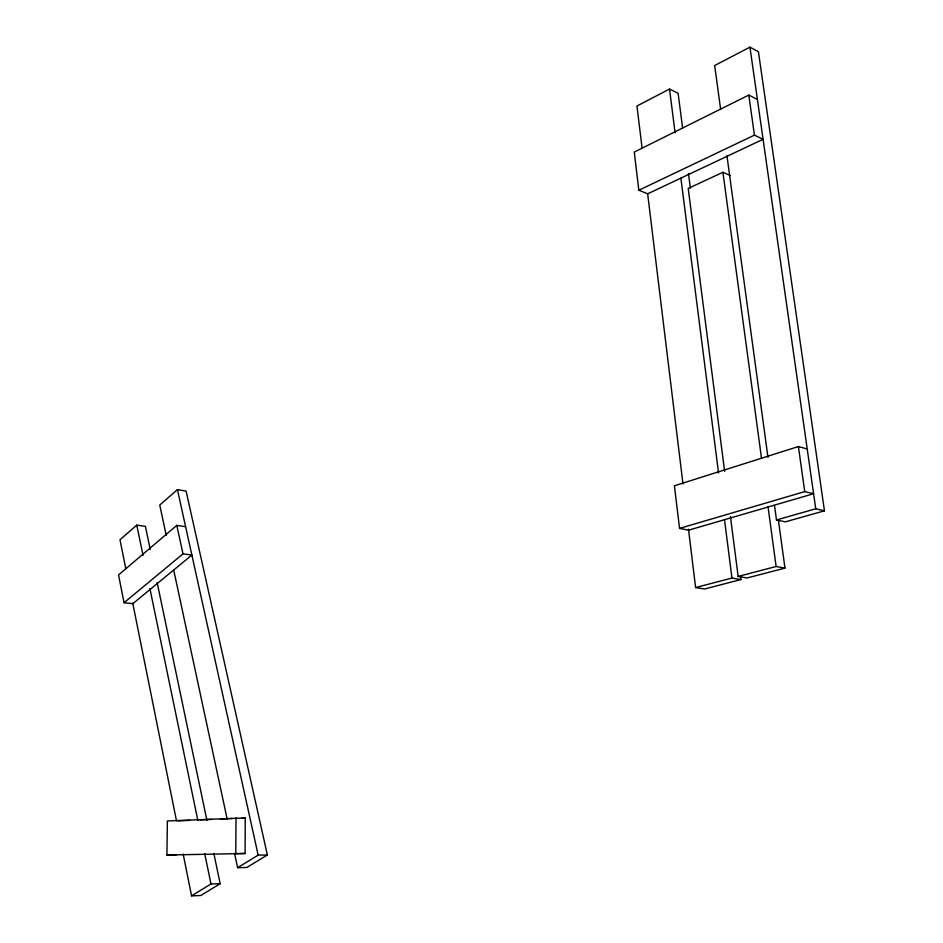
<?xml version="1.0" encoding="UTF-8"?>
<svg xmlns="http://www.w3.org/2000/svg" width="943" height="943" viewBox="0 0 943 943"><rect width="100%" height="100%" fill="white"/><g stroke="black" fill="none" stroke-linecap="round" stroke-linejoin="round"><path stroke-width="1.41" d="M166.911 855.03L245.086 853.498L245.251 817.923L167.382 820.94L166.911 855.03L176.093 854.888M235.998 817.887L235.785 853.639L245.086 853.498M150.232 549.415L145.411 526.359L136.782 525.098L119.985 539.75L125.784 568.582M234.512 853.309L237.601 867.69L246.818 867.489L267.376 854.983L186.101 491.091L177.425 489.641L159.744 505.059L166.227 535.282M185.606 526.701L176.789 525.392L118.535 574.935L124.052 602.73L132.845 603.673L191.865 555.038L183.001 553.847L124.052 602.73M183.166 854.04L191.57 895.85L210.984 883.98L220.167 883.697L213.837 853.439M237.601 867.69L258.158 855.124L267.376 854.983M220.167 883.697L200.741 895.52L191.57 895.85M682.638 128.272L678.111 93.227L669.518 89.055L636.961 106.017L642.112 148.334M774.498 505.389L776.478 519.958L785.283 521.856L824.465 510.811L758.42 51.735L749.944 47.15L714.676 65.527L720.617 109.223M757.406 99.439L748.789 95.078L634.262 152.071L638.847 190.215L647.652 193.822L763.076 139.293L754.447 135.132L638.847 190.215M730.295 175.563L722.916 172.274L688.213 188.435L724.637 471.406M807.208 448.962L798.403 446.558L674.422 485.786L679.549 528.386L688.614 530.166L813.597 493.731L804.756 491.609L679.549 528.386M776.478 519.958L815.742 508.807L824.465 510.811M688.496 529.188L695.604 587.56L731.957 578.047L740.892 579.568L740.514 576.644M730.448 516.623L738.145 576.432L776.113 566.507L784.965 568.122L778.399 520.041M740.892 579.568L704.586 588.986L695.604 587.56M784.965 568.122L747.068 577.965L738.145 576.432M177.979 820.893L189.684 820.375M199.916 819.927L211.621 819.408M220.391 819.019L232.084 818.5M242.327 818.053L245.251 817.923M177.425 489.641L258.158 855.124M176.789 525.392L183.001 553.847M173.653 569.82L227.098 818.772M157.163 582.55L206.906 820.304M136.782 525.098L143.041 555.368M149.89 588.515L197.877 820.563M204.725 853.71L210.984 883.98M132.739 603.178L176.506 820.881M749.944 47.15L815.742 508.807M748.789 95.078L754.447 135.132M798.403 446.558L804.756 491.609M726.959 155.831L767.956 457.331M722.916 172.274L761.531 458.463M768.026 506.639L776.113 566.507M688.484 173.547L690.37 188.152M669.518 89.055L675.105 132.845M680.881 178.097L718.542 472.95M724.507 519.664L731.957 578.047M647.629 193.563L682.98 483.948"/></g></svg>
